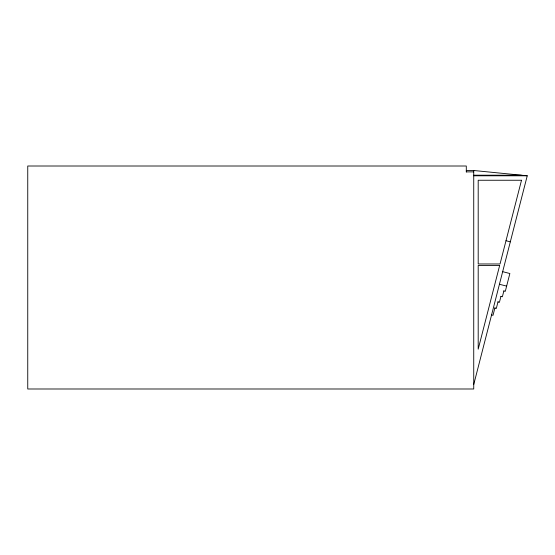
<?xml version="1.0" encoding="UTF-8"?>
<svg xmlns="http://www.w3.org/2000/svg" width="555" height="555" viewBox="0 0 555 555"><rect width="100%" height="100%" fill="white"/><g stroke="black" fill="none" stroke-linecap="round" stroke-linejoin="round"><path stroke-width="0.83" d="M473.734 384.539L527.25 175.789L473.734 170.503L466.297 170.503M494.991 307.602L493.013 315.323L491.57 314.956M498.057 301.615L496.302 308.469L494.866 308.101M500.957 296.308L499.41 302.336L497.967 301.969M503.898 290.806L502.379 296.745L500.936 296.377M466.297 171.877L473.734 171.877M473.734 175.207L521.353 175.207M473.734 175.789L527.25 175.789M506 240.724L510.316 241.834M502.663 271.673L509.865 273.518L505.3 291.326L503.864 290.952M499.438 284.271L506.639 286.116M473.734 170.503L473.734 388.993L27.75 388.993L27.75 166.007L466.297 166.007L466.297 172.015M499.66 265.457L478.195 349.178L478.195 265.457L499.66 265.457M521.506 180.25L500.041 263.972L478.195 263.972L478.195 180.25L521.506 180.25"/></g></svg>
